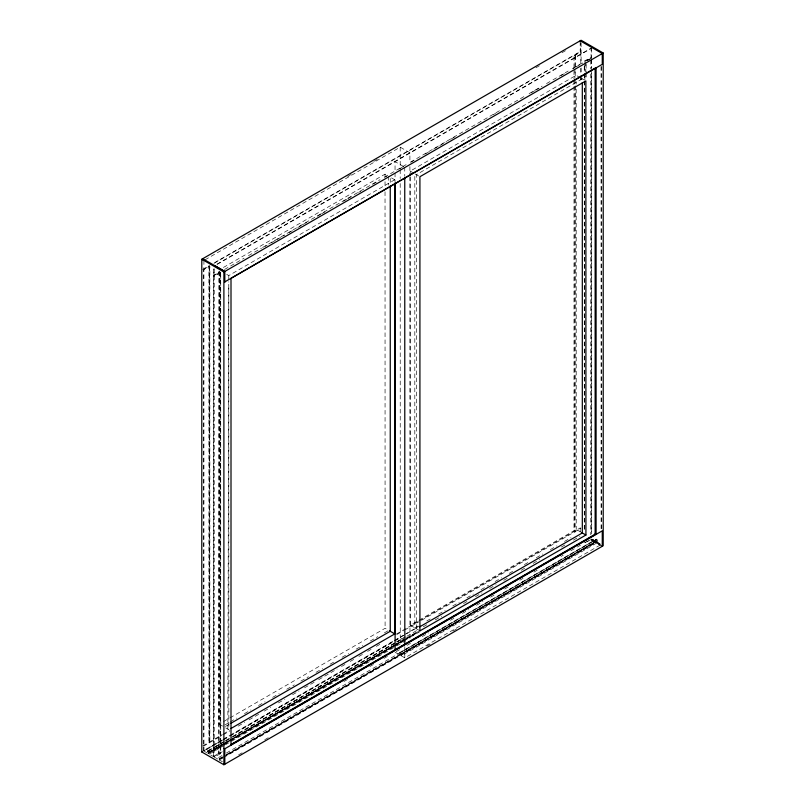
<?xml version="1.0" encoding="UTF-8"?>
<svg xmlns="http://www.w3.org/2000/svg" width="805" height="805" viewBox="0 0 805 805"><rect width="100%" height="100%" fill="white"/><g stroke="black" fill="none" stroke-linecap="round" stroke-linejoin="round"><path stroke-width="0.6" stroke-dasharray="4.03 3.02" d="M227.855 729.129L228.791 284.185M222.623 744.524L208.485 752.695L208.485 753.701L222.623 745.541M224.203 741.727L207.881 751.146L208.173 753.53L222.311 745.36M208.485 752.695L208.867 751.86L207.881 751.146M222.029 755.543L218.668 757.525L219.041 758.793M222.452 761.772L219.373 760L219.805 758.35L218.769 757.435M226.175 755.191L597.109 541.03C597.32 538.485 595.096 539.974 596.515 541.896L226.678 755.422M347.71 176.436L352.067 173.93M373.822 161.372L378.169 158.857M535.899 67.791L540.246 65.285M562.001 52.717L566.358 50.212M205.003 259.844L400.196 147.154L409.906 152.759L409.906 161.543M202.729 269.484L209.25 265.72M214.694 262.581L580.184 51.56L580.808 51.923L580.808 63.233M203.041 269.665L209.562 265.902M213.919 263.386L580.496 51.741L580.496 43.259M209.23 266.455L209.23 742.854L209.853 742.854L209.853 266.455L209.23 266.455L203.343 269.846L203.343 750.743L221.838 740.067M574.619 55.495L580.808 51.923M575.233 66.815L575.233 55.495L573.995 55.143L573.995 79.021M216.877 264.201L591.071 48.149M217.189 264.372L591.383 48.33M223.418 267.461L385.031 174.162L387.185 175.41M219.181 271.838L218.88 752.917L219.181 271.838L220.741 272.734L220.741 753.631L214.241 757.032L209.24 754.144L209.24 752.625A1.298 0.745 60 0 0 208.324 750.954A1.298 0.745 60 0 0 207.408 751.568L207.408 753.088L224.766 743.075M584.259 61.069L590.759 57.668L591.695 58.212M219.181 753.098L213.305 756.489L213.305 275.592L218.88 272.02M213.617 275.773L220.137 272.01M224.494 269.494L235.372 263.215M236.459 262.591L244.076 258.194M248.423 255.678L261.474 248.141M262.561 247.517L380.041 179.686M384.398 177.17L406.153 164.612M410.5 162.107L524.719 96.157M529.066 93.652L542.127 86.115M546.474 83.599L551.918 80.46M553.005 79.836L568.229 71.041M572.586 68.526L591.071 57.849L591.071 49.367M220.449 272.191L213.929 275.954L213.929 268.679M265.056 246.441L267.23 245.183M271.577 242.667L275.934 240.162M277.021 239.528L284.628 235.13M288.985 232.625L293.332 230.109M297.689 227.594L302.036 225.088M303.123 224.454L307.48 221.949M317.261 216.293L320.531 214.412M321.618 213.778L324.878 211.896M343.373 201.22L346.633 199.338M347.72 198.704L350.99 196.823M358.597 192.425L360.781 191.167M372.745 184.265L377.092 181.749M384.71 177.352L386.883 176.104M398.847 169.191L403.204 166.675M410.812 162.278L414.082 160.396M424.96 154.117L429.307 151.602M433.654 149.096L446.715 141.559M451.062 139.044L455.409 136.538M493.485 114.552L495.659 113.294M531.562 92.575L534.822 90.683M535.909 90.059L539.169 88.178M560.924 75.62L565.281 73.104M572.888 68.707L575.072 67.449M576.159 66.825L582.679 63.052M587.036 60.546L591.383 58.03M220.741 272.734L214.241 276.135L213.305 275.592M587.771 60.476L590.719 58.775M226.638 274.334L228.791 275.572L394.732 179.767L394.742 182.282M410.208 175.842L410.208 171.113L576.159 75.298L580.465 77.793M582.317 78.86L416.376 174.665L416.376 628.765L418.54 627.508M219.081 271.154L219.141 724.108L222.401 722.226M223.488 721.602L228.912 718.463M229.989 717.839L385.092 628.292L388.322 630.164M224.927 724.933L229.264 722.427M230.351 721.803L236.851 718.05M244.448 713.663L250.959 709.909M258.546 705.522L265.056 701.769M272.643 697.382L279.154 693.628M286.751 689.241L294.338 684.854M300.849 681.1L308.436 676.713M316.033 672.336L322.543 668.573M330.131 664.195L334.467 661.69M342.065 657.303L348.565 653.549M356.162 649.162L362.673 645.409M370.26 641.022L377.857 636.644M384.357 632.881L388.704 630.375M225.4 726.462L229.737 723.957M410.208 177.019L410.278 625.244L576.219 529.428L580.536 531.924M202.729 745.893L222.301 734.593M223.398 733.959L229.918 730.195M396.352 634.109L418.107 621.54M419.194 620.917L580.184 527.969L580.808 528.332L419.818 621.279M203.343 746.255L221.838 735.579M222.925 734.945L229.455 731.182M238.159 726.15L244.68 722.387M249.037 719.871L258.828 714.226M264.261 711.087L270.792 707.313M278.409 702.916L284.93 699.153M292.547 694.755L299.068 690.982M304.511 687.842L314.302 682.197M318.649 679.682L337.144 669.005M341.491 666.49L345.848 663.984M350.195 661.469L354.552 658.953M358.899 656.447L363.256 653.932M367.603 651.416L371.95 648.911M376.307 646.395L380.654 643.879M396.976 634.461L403.496 630.697M404.583 630.063L418.731 621.903M573.995 86.568L573.995 531.542L574.931 532.085L575.233 81.899M418.067 625.988L414.817 627.86L414.817 173.769L419.918 176.718M426.751 620.977L431.088 618.471M438.675 614.084L445.185 610.331M452.772 605.944L459.283 602.19M466.88 597.803L473.38 594.05M480.977 589.663L488.565 585.285M495.075 581.522L501.585 577.769M509.173 573.381L513.52 570.876M524.357 564.617L528.704 562.111M536.291 557.734L542.801 553.971M550.389 549.594L556.899 545.83M564.496 541.453L570.997 537.69M222.925 739.433L229.455 735.669M230.542 735.046L393.705 640.84M394.792 640.206L403.496 635.185M404.583 634.561L418.731 626.391M203.816 750.834L222.301 740.157M223.398 739.523L393.092 641.555M394.178 640.931L418.107 627.115M203.917 260.478L203.977 751.105L222.411 740.469M223.498 739.835L228.922 736.706M230.009 736.082L393.756 641.545M394.832 640.921L400.256 637.791L403.687 639.774L232.353 738.688M207.65 750.904L231.508 737.139M232.595 736.505L395.255 642.601M396.342 641.967L403.929 637.59M225.289 741.093L231.82 737.33M232.907 736.696L405.861 636.846M406.948 636.212L418.912 629.309M423.269 626.793L427.616 624.278M435.233 619.89L441.754 616.117M463.509 603.559L467.866 601.043M475.483 596.646L482.004 592.883M489.621 588.485L496.152 584.712M503.759 580.325L508.116 577.809M521.167 570.272L525.514 567.756M533.131 563.359L539.662 559.596M561.417 547.038L565.764 544.522M573.381 540.125L579.902 536.361M207.408 751.568L224.766 741.556M225.843 740.932L231.266 737.793M232.353 737.169L403.687 638.254M208.163 752.504L222.301 744.343M223.398 743.709L393.092 645.741M394.178 645.117L418.107 631.301M225.843 742.452L231.266 739.322M223.72 743.901L229.153 740.761M230.24 740.127L393.414 645.932M394.5 645.298L403.194 640.277M404.291 639.643L418.429 631.482M208.767 752.665L231.609 739.483M232.695 738.849L395.859 644.644M396.956 644.02L405.65 638.999M406.746 638.365L418.711 631.462M209.24 752.625L224.414 743.86M225.501 743.236L395.758 644.936M396.845 644.312L405.519 639.301M223.398 744.736L393.092 646.757M394.178 646.133L419.204 631.694M223.71 744.917L229.153 741.777M230.24 741.143L393.404 646.938M394.49 646.314L403.194 641.293M404.281 640.659L419.506 631.865M209.24 754.144L224.414 745.38M225.501 744.756L395.758 646.455M396.845 645.831L405.519 640.82M218.88 752.917L220.741 753.631M222.361 751.709L213.687 756.71L213.617 268.498M343.816 681.583L348.152 679.078M369.847 666.56L374.184 664.055M383.945 658.42L388.282 655.914M396.191 651.617L399.441 649.746M407.038 645.358L411.375 642.853M422.212 636.594L428.723 632.841M450.408 620.313L454.745 617.817M462.342 613.43L468.842 609.677M476.439 605.29L482.94 601.536M490.537 597.149L494.874 594.643M504.634 589.008L508.971 586.513M519.819 580.244L523.069 578.372M533.916 572.114L537.166 570.232M561.025 556.456L563.188 555.209M570.785 550.821L576.199 547.692M577.286 547.068L580.546 545.186M584.883 542.681L589.22 540.175M586.795 541.936L591.695 539.109L600.661 544.281M399.713 652.583L595.992 539.269M226.376 753.037L596.223 539.501M399.471 653.247L595.75 539.924A1.298 0.745 60 0 1 596.666 539.31A1.298 0.745 60 0 1 597.572 540.98L597.572 542.5L401.303 655.823L401.303 654.304A1.298 0.745 60 0 0 400.387 652.634A1.298 0.745 60 0 0 399.471 653.247L399.471 654.767L595.75 541.443L595.75 539.924M222.321 756.911L219.051 758.803L219.061 759.819L222.321 757.938M226.668 754.406L596.515 540.88M219.363 758.974L222.633 757.092M223.72 756.469L597.109 541.03M219.644 758.954L225.088 755.815M401.303 654.304L597.572 540.98M219.373 760L222.633 758.109M223.72 757.485L596.827 542.077L600.691 544.301M401.303 655.823L404.814 657.856L601.094 544.532L591.635 539.068L592.007 540.366M238.642 754.788L242.999 752.283M264.754 739.715L269.101 737.209M426.831 646.143L431.178 643.628M452.933 631.07L457.29 628.564M591.695 539.119L596.515 541.896L592.007 539.28M575.233 55.495L574.921 67.892M580.757 77.964L585.869 80.903M403.667 166.595L395.044 161.614L395.044 171.656M410.208 171.113L414.525 173.598M391.502 177.905L394.732 179.767M209.853 266.455L208.918 265.912L208.918 742.321L209.853 742.854M590.699 539.612L601.657 545.931M585.819 542.5L584.259 541.966M410.278 625.244L419.918 630.808M395.104 652.251L399.471 654.767M219.141 724.108L224.595 727.247M225.682 727.871L228.851 729.712L228.791 281.72M203.977 751.105L208.173 753.53M591.715 540.175L600.661 545.357M214.241 757.032L219.061 759.819M596.827 541.051L596.827 542.077M601.657 66.473L601.657 529.227M601.033 66.443L601.094 529.469M591.695 59.469L591.695 68.254M591.695 69.512L591.695 532.83M591.323 48.29L591.323 58.332M591.323 59.59L591.323 68.375M591.323 73.386L591.383 533.906M590.759 60.184L590.759 68.968M590.759 73.99L590.759 534.802M586.121 64.299L586.121 71.826M586.121 73.084L586.121 79.363M585.819 61.965L585.819 72.007M585.819 72.903L585.819 79.544M584.883 62.327L584.883 71.112M584.883 76.133L584.883 79.896M584.571 65.909L584.571 72.188M584.571 73.446L584.571 79.725M584.571 80.973L584.571 531.743M584.259 66.091L584.259 72.37M584.259 73.617L584.259 79.896M584.259 81.154L584.259 531.914M581.109 42.766L581.109 62.881M581.109 67.902L581.109 74.191M581.109 75.449L581.109 81.728M580.808 68.264L580.808 74.553M580.808 75.811L580.808 82.09M580.184 41.86L580.184 51.56M580.184 527.969L580.184 532.427M576.159 81.577L576.159 84.082M576.159 89.103L576.219 529.428M575.233 71.836L575.233 76.867M574.921 69.15L574.921 77.944M574.921 79.202L574.931 532.085M573.995 80.279L573.995 85.31M409.906 166.565L409.906 175.349M409.906 176.597L409.966 638.375M404.754 167.219L404.754 176.003M404.814 646.556L404.814 657.856M400.196 147.154L400.196 168.487M400.196 169.744L400.196 178.529M400.196 183.54L400.256 637.791M395.044 172.904L395.044 181.689M390.254 178.438L390.254 184.707M388.704 176.285L388.704 185.07M385.031 174.162L385.031 176.667M385.031 181.689L385.031 186.71M385.031 191.731L385.092 628.292M228.791 275.572L228.791 280.492M220.429 272.915L220.429 753.812M220.117 272.734L220.117 753.631M214.241 268.95L214.221 756.861M209.542 266.626L209.542 743.035"/><path stroke-width="1.21" d="M201.793 259.25L581.109 40.25L603.207 52.999L603.207 545.75L223.891 764.75L201.793 752.001L201.793 259.25L223.891 271.999L603.207 52.999M231.035 278.299L502.974 121.283M505.148 120.036L595.438 67.902M224.504 282.062L602.271 64.32L602.271 53.543L580.184 40.783L580.184 41.86M230.814 723.333L390.254 631.281L390.254 185.965M231.025 728.455L394.802 633.897L394.742 183.53M201.793 752.001L202.729 751.457M419.626 626.884L582.317 532.95L582.317 82.623M419.979 630.848L585.929 535.033L585.869 80.903L419.918 176.718L419.918 630.808M595.147 68.606L595.147 533.876L595.77 533.876M230.723 744.635L596.213 533.624M230.723 744.997L386.269 655.19M388.443 653.932L465.682 609.345M467.856 608.087L596.213 533.987M224.193 748.409L224.816 748.771L602.271 530.837L602.271 546.293L601.657 545.931M214.553 265.539L224.193 271.104M595.147 533.876L596.082 534.419L596.082 67.892M581.613 532.548L585.929 535.033M389.409 630.788L394.802 633.897M224.193 763.854L224.816 764.217L224.816 748.771M404.754 177.261L404.814 644.05M395.044 182.946L395.104 649.736M231.005 278.671L231.005 745.188M224.816 282.243L224.816 271.466L202.729 258.707L202.729 259.784M223.891 271.999L223.891 764.75"/></g></svg>
